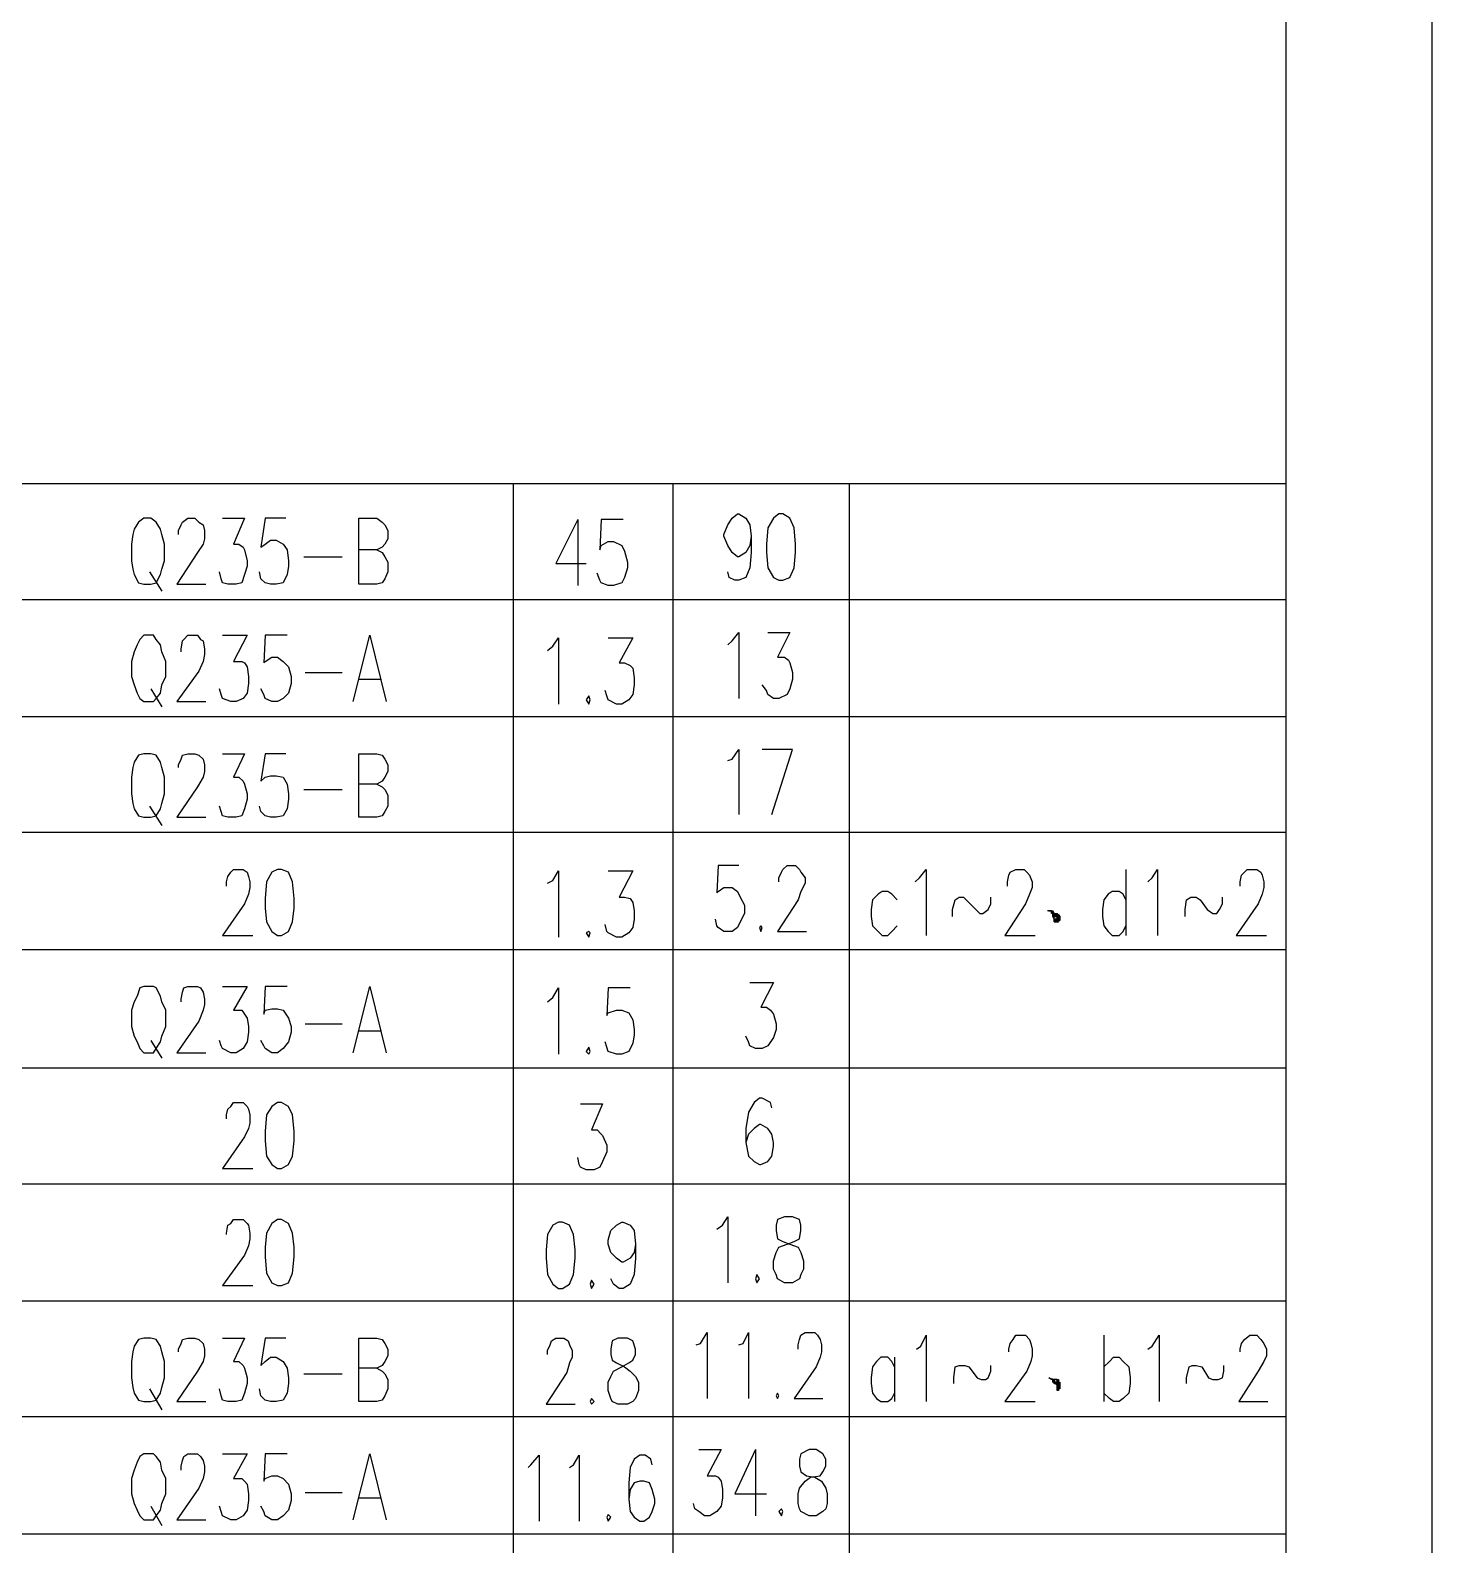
# Model space of a CAD drawing. Extents: x 0 to 400, y 0 to 283.
# Drawn here: x 335.2 to 399.8, y 71.5 to 141.3 of the extents above; entities that cross this region are included whole.
import ezdxf

# ---------------------------------------------------------------- set-up
doc = ezdxf.new("R2010")
doc.units = 0
doc.layers.get('0').update_dxf_attribs({"linetype": 'CONTINUOUS'})

msp = doc.modelspace()

# ---------------------------------------------------------------- linework, layer by layer
at = {"color": 0}
for points in [[(0.09525, 0.09525), (0.09525, 282.54325), (399.76425, 282.54325), (399.76425, 0.09525), (0.09525, 0.09525)], [(16.85925, 6.76275), (16.85925, 275.87575), (393.03325, 275.87575), (393.03325, 6.76275), (16.85925, 6.76275)], [(271.87525, 120.42775), (393.03325, 120.42775)], [(357.40975, 120.42775), (357.40975, 115.09375)], [(364.77575, 120.42775), (364.77575, 115.09375)], [(372.90375, 120.42775), (372.90375, 115.09375)], [(393.03325, 120.42775), (393.03325, 115.09375)], [(340.39175, 118.84025), (340.13775, 118.64975), (339.94725, 118.33225), (339.88375, 118.07825), (339.82025, 117.63375), (339.82025, 116.87175), (339.88375, 116.49075), (339.94725, 116.23675), (340.13775, 115.85575), (340.39175, 115.79225), (340.70925, 115.79225), (340.96325, 115.85575), (341.15375, 116.23675), (341.21725, 116.49075), (341.34425, 116.87175), (341.34425, 117.63375), (341.21725, 118.07825), (341.15375, 118.33225), (340.96325, 118.64975), (340.70925, 118.84025), (340.39175, 118.84025)], [(341.97925, 118.07825), (341.97925, 118.26875), (342.10625, 118.52275), (342.16975, 118.64975), (342.42375, 118.84025), (342.74125, 118.84025), (342.93175, 118.64975), (343.12225, 118.52275), (343.18575, 118.26875), (343.18575, 117.88775), (343.12225, 117.63375), (342.86825, 117.25275), (341.91575, 115.79225), (343.24925, 115.79225)], [(344.01125, 118.84025), (345.02725, 118.84025), (344.51925, 117.63375), (344.77325, 117.63375), (344.96375, 117.50675), (345.02725, 117.37975), (345.15425, 116.87175), (345.15425, 116.61775), (345.02725, 116.23675), (344.90025, 115.85575), (344.64625, 115.79225), (344.26525, 115.79225), (344.01125, 115.85575), (343.94775, 116.04625), (343.88425, 116.36375)], [(346.93225, 118.84025), (345.97975, 118.84025), (345.78925, 117.50675), (345.97975, 117.63375), (346.23375, 117.82425), (346.48775, 117.82425), (346.80525, 117.63375), (346.99575, 117.37975), (347.05925, 116.87175), (347.05925, 116.61775), (346.99575, 116.23675), (346.80525, 115.85575), (346.48775, 115.79225), (346.23375, 115.79225), (345.97975, 115.85575), (345.78925, 116.04625), (345.72575, 116.36375)], [(350.29775, 115.79225), (350.29775, 118.84025), (351.12325, 118.84025), (351.37725, 118.64975), (351.50425, 118.52275), (351.63125, 118.26875), (351.63125, 117.88775), (351.50425, 117.63375), (351.37725, 117.50675), (351.12325, 117.37975), (350.29775, 117.37975)], [(360.39425, 118.77675), (359.37825, 116.74475), (360.77525, 116.74475)], [(360.39425, 118.77675), (360.39425, 115.72875)], [(362.48975, 118.77675), (361.47375, 118.77675), (361.41025, 117.37975), (361.47375, 117.57025), (361.79125, 117.76075), (362.04525, 117.76075), (362.42625, 117.57025), (362.55325, 117.31625), (362.68025, 116.80825), (362.68025, 116.55425), (362.55325, 116.10975), (362.42625, 115.85575), (362.04525, 115.72875), (361.79125, 115.72875), (361.47375, 115.85575), (361.41025, 115.98275), (361.28325, 116.30025)], [(368.39525, 118.01475), (368.33175, 117.57025), (368.14125, 117.25275), (367.82375, 117.06225), (367.76025, 117.06225), (367.50625, 117.25275), (367.31575, 117.57025), (367.12525, 118.01475), (367.12525, 118.07825), (367.31575, 118.52275), (367.50625, 118.84025), (367.76025, 119.03075), (367.82375, 119.03075), (368.14125, 118.84025), (368.33175, 118.52275), (368.39525, 118.01475), (368.39525, 117.25275), (368.33175, 116.55425), (368.14125, 116.10975), (367.82375, 115.98275), (367.63325, 115.98275), (367.37925, 116.10975), (367.31575, 116.36375)], [(369.66525, 119.03075), (369.41125, 118.84025), (369.15725, 118.39575), (369.09375, 117.63375), (369.09375, 117.25275), (369.15725, 116.55425), (369.41125, 116.10975), (369.66525, 115.98275), (369.85575, 115.98275), (370.17325, 116.10975), (370.36375, 116.55425), (370.42725, 117.25275), (370.42725, 117.63375), (370.36375, 118.39575), (370.17325, 118.84025), (369.85575, 119.03075), (369.66525, 119.03075)], [(351.12325, 117.37975), (351.37725, 117.25275), (351.50425, 117.06225), (351.63125, 116.80825), (351.63125, 116.36375), (351.50425, 116.04625), (351.37725, 115.85575), (351.12325, 115.79225), (350.29775, 115.79225)], [(347.75775, 117.06225), (349.53575, 117.06225)], [(340.64575, 116.36375), (341.21725, 115.47475)], [(271.87525, 115.09375), (393.03325, 115.09375)], [(271.87525, 115.09375), (393.03325, 115.09375)], [(357.40975, 115.09375), (357.40975, 109.69625)], [(364.77575, 115.09375), (364.77575, 109.69625)], [(372.90375, 115.09375), (372.90375, 109.69625)], [(393.03325, 115.09375), (393.03325, 109.69625)], [(340.39175, 113.44275), (340.20125, 113.25225), (340.07425, 112.99825), (339.94725, 112.68075), (339.82025, 112.23625), (339.82025, 111.53775), (339.94725, 111.15675), (340.07425, 110.77575), (340.20125, 110.52175), (340.39175, 110.39475), (340.83625, 110.39475), (340.96325, 110.52175), (341.15375, 110.77575), (341.21725, 111.15675), (341.40775, 111.53775), (341.40775, 112.23625), (341.21725, 112.68075), (341.15375, 112.99825), (340.96325, 113.25225), (340.83625, 113.44275), (340.39175, 113.44275)], [(342.10625, 112.68075), (342.10625, 112.80775), (342.16975, 113.18875), (342.23325, 113.25225), (342.42375, 113.44275), (342.86825, 113.44275), (342.99525, 113.25225), (343.12225, 113.18875), (343.18575, 112.80775), (343.18575, 112.55375), (343.12225, 112.23625), (342.93175, 111.79175), (341.91575, 110.39475), (343.24925, 110.39475)], [(344.01125, 113.44275), (345.15425, 113.44275), (344.51925, 112.23625), (344.90025, 112.23625), (345.02725, 112.17275), (345.15425, 111.98225), (345.21775, 111.53775), (345.21775, 111.22025), (345.15425, 110.77575), (344.96375, 110.52175), (344.64625, 110.39475), (344.39225, 110.39475), (344.01125, 110.52175), (343.94775, 110.71225), (343.88425, 110.96625)], [(346.99575, 113.44275), (345.97975, 113.44275), (345.91625, 112.17275), (345.97975, 112.23625), (346.29725, 112.42675), (346.55125, 112.42675), (346.80525, 112.23625), (347.05925, 111.98225), (347.18625, 111.53775), (347.18625, 111.22025), (347.05925, 110.77575), (346.80525, 110.52175), (346.55125, 110.39475), (346.29725, 110.39475), (345.97975, 110.52175), (345.91625, 110.71225), (345.78925, 110.96625)], [(350.04375, 110.39475), (350.80575, 113.44275), (351.56775, 110.39475)], [(358.99725, 112.74425), (359.25125, 112.93475), (359.50525, 113.31575), (359.50525, 110.26775)], [(361.79125, 113.31575), (362.93425, 113.31575), (362.29925, 112.17275), (362.55325, 112.17275), (362.80725, 112.04575), (362.93425, 111.91875), (362.99775, 111.47425), (362.99775, 111.15675), (362.93425, 110.71225), (362.74375, 110.45825), (362.42625, 110.26775), (362.17225, 110.26775), (361.79125, 110.45825), (361.72775, 110.64875), (361.66425, 110.90275)], [(367.31575, 112.99825), (367.50625, 113.18875), (367.82375, 113.56975), (367.82375, 110.52175)], [(369.15725, 113.56975), (370.17325, 113.56975), (369.60175, 112.42675), (369.91925, 112.42675), (370.10975, 112.29975), (370.17325, 112.17275), (370.30025, 111.72825), (370.30025, 111.41075), (370.17325, 110.96625), (370.04625, 110.71225), (369.66525, 110.52175), (369.41125, 110.52175), (369.15725, 110.71225), (369.09375, 110.90275), (368.90325, 111.15675)], [(347.82125, 111.72825), (349.53575, 111.72825)], [(340.70925, 110.96625), (341.21725, 110.14075)], [(350.29775, 111.41075), (351.31375, 111.41075)], [(360.90225, 110.64875), (360.77525, 110.45825), (360.90225, 110.26775), (360.96575, 110.45825), (360.90225, 110.64875)], [(271.87525, 109.69625), (393.03325, 109.69625)], [(271.87525, 109.69625), (393.03325, 109.69625)], [(357.40975, 109.69625), (357.40975, 104.36225)], [(364.77575, 109.69625), (364.77575, 104.36225)], [(372.90375, 109.69625), (372.90375, 104.36225)], [(393.03325, 109.69625), (393.03325, 104.36225)], [(367.31575, 107.66425), (367.50625, 107.72775), (367.82375, 108.17225), (367.82375, 105.18775)], [(369.34775, 105.18775), (370.30025, 108.17225), (368.90325, 108.17225)], [(340.39175, 107.98175), (340.13775, 107.91825), (339.94725, 107.60075), (339.88375, 107.34675), (339.82025, 106.90225), (339.82025, 106.14025), (339.88375, 105.69575), (339.94725, 105.44175), (340.13775, 105.12425), (340.39175, 105.06075), (340.70925, 105.06075), (340.96325, 105.12425), (341.15375, 105.44175), (341.21725, 105.69575), (341.34425, 106.14025), (341.34425, 106.90225), (341.21725, 107.34675), (341.15375, 107.60075), (340.96325, 107.91825), (340.70925, 107.98175), (340.39175, 107.98175)], [(341.97925, 107.34675), (341.97925, 107.47375), (342.10625, 107.72775), (342.16975, 107.91825), (342.42375, 107.98175), (342.74125, 107.98175), (342.93175, 107.91825), (343.12225, 107.72775), (343.18575, 107.47375), (343.18575, 107.15625), (343.12225, 106.90225), (342.86825, 106.45775), (341.91575, 105.06075), (343.24925, 105.06075)], [(344.01125, 107.98175), (345.02725, 107.98175), (344.51925, 106.90225), (344.77325, 106.90225), (344.96375, 106.71175), (345.02725, 106.58475), (345.15425, 106.14025), (345.15425, 105.88625), (345.02725, 105.44175), (344.90025, 105.12425), (344.64625, 105.06075), (344.26525, 105.06075), (344.01125, 105.12425), (343.94775, 105.31475), (343.88425, 105.56875)], [(346.93225, 107.98175), (345.97975, 107.98175), (345.78925, 106.71175), (345.97975, 106.90225), (346.23375, 106.96575), (346.48775, 106.96575), (346.80525, 106.90225), (346.99575, 106.58475), (347.05925, 106.14025), (347.05925, 105.88625), (346.99575, 105.44175), (346.80525, 105.12425), (346.48775, 105.06075), (346.23375, 105.06075), (345.97975, 105.12425), (345.78925, 105.31475), (345.72575, 105.56875)], [(350.29775, 105.06075), (350.29775, 107.98175), (351.12325, 107.98175), (351.37725, 107.91825), (351.50425, 107.72775), (351.63125, 107.47375), (351.63125, 107.15625), (351.50425, 106.90225), (351.37725, 106.71175), (351.12325, 106.58475), (350.29775, 106.58475)], [(347.75775, 106.33075), (349.53575, 106.33075)], [(351.12325, 106.58475), (351.37725, 106.45775), (351.50425, 106.33075), (351.63125, 106.07675), (351.63125, 105.56875), (351.50425, 105.31475), (351.37725, 105.12425), (351.12325, 105.06075), (350.29775, 105.06075)], [(340.64575, 105.56875), (341.21725, 104.67975)], [(271.87525, 104.36225), (393.03325, 104.36225)], [(271.87525, 104.36225), (393.03325, 104.36225)], [(357.40975, 104.36225), (357.40975, 98.96475)], [(364.77575, 104.36225), (364.77575, 98.96475)], [(372.90375, 104.36225), (372.90375, 98.96475)], [(393.03325, 104.36225), (393.03325, 98.96475)], [(344.20175, 101.88575), (344.20175, 102.07625), (344.26525, 102.33025), (344.39225, 102.52075), (344.51925, 102.64775), (344.96375, 102.64775), (345.15425, 102.52075), (345.21775, 102.33025), (345.28125, 102.07625), (345.28125, 101.82225), (345.21775, 101.50475), (345.02725, 101.06025), (344.01125, 99.59975), (345.40825, 99.59975)], [(346.55125, 102.64775), (346.29725, 102.52075), (346.04325, 102.07625), (345.97975, 101.31425), (345.97975, 100.86975), (346.04325, 100.23475), (346.29725, 99.79025), (346.55125, 99.59975), (346.74175, 99.59975), (347.05925, 99.79025), (347.24975, 100.23475), (347.31325, 100.86975), (347.31325, 101.31425), (347.24975, 102.07625), (347.05925, 102.52075), (346.74175, 102.64775), (346.55125, 102.64775)], [(367.82375, 102.83825), (366.87125, 102.83825), (366.80775, 101.56825), (366.87125, 101.63175), (367.12525, 101.82225), (367.50625, 101.82225), (367.76025, 101.63175), (367.88725, 101.37775), (368.07775, 100.99675), (368.07775, 100.61575), (367.88725, 100.23475), (367.76025, 99.98075), (367.50625, 99.79025), (367.12525, 99.79025), (366.87125, 99.98075), (366.80775, 100.04425), (366.74425, 100.36175)], [(369.66525, 102.07625), (369.66525, 102.26675), (369.79225, 102.52075), (369.85575, 102.64775), (370.04625, 102.83825), (370.42725, 102.83825), (370.61775, 102.64775), (370.68125, 102.52075), (370.87175, 102.26675), (370.87175, 102.01275), (370.68125, 101.63175), (370.55425, 101.25075), (369.60175, 99.79025), (370.93525, 99.79025)], [(375.95175, 102.07625), (376.14225, 102.26675), (376.45975, 102.64775), (376.45975, 99.59975)], [(380.20625, 101.88575), (380.20625, 102.07625), (380.26975, 102.39375), (380.33325, 102.52075), (380.58725, 102.64775), (380.96825, 102.64775), (381.09525, 102.52075), (381.22225, 102.39375), (381.34925, 102.07625), (381.34925, 101.82225), (381.22225, 101.50475), (381.03175, 101.06025), (380.07925, 99.59975), (381.47625, 99.59975)], [(385.66725, 102.64775), (385.66725, 99.59975)], [(386.68325, 102.07625), (386.87375, 102.26675), (387.12775, 102.64775), (387.12775, 99.59975)], [(390.93775, 101.88575), (390.93775, 102.07625), (391.00125, 102.39375), (391.12825, 102.52075), (391.25525, 102.64775), (391.69975, 102.64775), (391.89025, 102.52075), (391.95375, 102.39375), (392.01725, 102.07625), (392.01725, 101.82225), (391.95375, 101.50475), (391.76325, 101.06025), (390.74725, 99.59975), (392.14425, 99.59975)], [(358.99725, 102.01275), (359.25125, 102.13975), (359.50525, 102.58425), (359.50525, 99.53625)], [(361.79125, 102.58425), (362.93425, 102.58425), (362.29925, 101.37775), (362.55325, 101.37775), (362.80725, 101.31425), (362.93425, 101.12375), (362.99775, 100.74275), (362.99775, 100.36175), (362.93425, 99.98075), (362.74375, 99.72675), (362.42625, 99.53625), (362.17225, 99.53625), (361.79125, 99.72675), (361.72775, 99.79025), (361.66425, 100.10775)], [(375.12625, 101.25075), (374.87225, 101.50475), (374.68175, 101.63175), (374.42775, 101.63175), (374.23725, 101.50475), (373.98325, 101.25075), (373.91975, 100.80625), (373.91975, 100.48875), (373.98325, 100.04425), (374.23725, 99.79025), (374.42775, 99.59975), (374.68175, 99.59975), (374.87225, 99.79025), (375.12625, 100.04425)], [(377.66625, 100.48875), (377.66625, 100.80625), (377.79325, 101.25075), (377.98375, 101.37775), (378.17425, 101.37775), (378.30125, 101.25075), (378.74575, 100.80625), (378.93625, 100.61575), (379.06325, 100.61575), (379.31725, 100.80625), (379.44425, 101.06025), (379.44425, 101.37775)], [(385.66725, 101.25075), (385.54025, 101.50475), (385.34975, 101.63175), (385.03225, 101.63175), (384.84175, 101.50475), (384.65125, 101.25075), (384.58775, 100.80625), (384.58775, 100.48875), (384.65125, 100.04425), (384.84175, 99.79025), (385.03225, 99.59975), (385.34975, 99.59975), (385.54025, 99.79025), (385.66725, 100.04425)], [(388.39775, 100.48875), (388.39775, 100.80625), (388.46125, 101.25075), (388.65175, 101.37775), (388.90575, 101.37775), (389.09625, 101.25075), (389.41375, 100.80625), (389.66775, 100.61575), (389.85825, 100.61575), (389.98525, 100.80625), (390.11225, 101.06025), (390.11225, 101.37775)], [(382.11125, 100.74275), (382.30175, 100.74275), (382.36525, 100.61575), (382.49225, 100.61575), (382.55575, 100.55225), (382.61925, 100.48875), (382.61925, 100.36175), (382.55575, 100.29825), (382.55575, 100.23475), (382.49225, 100.23475), (382.36525, 100.23475), (382.36525, 100.29825), (382.36525, 100.36175), (382.30175, 100.48875), (382.30175, 100.61575), (382.23825, 100.74275), (382.04775, 100.74275)], [(382.23825, 100.61575), (382.23825, 100.74275), (382.30175, 100.74275)], [(382.36525, 100.61575), (382.23825, 100.61575)], [(382.30175, 100.61575), (382.30175, 100.55225), (382.30175, 100.74275)], [(382.30175, 100.61575), (382.49225, 100.61575)], [(382.55575, 100.55225), (382.30175, 100.55225), (382.55575, 100.55225)], [(382.36525, 100.29825), (382.36525, 100.61575), (382.36525, 100.48875)], [(382.49225, 100.23475), (382.49225, 100.61575), (382.49225, 100.23475)], [(382.55575, 100.23475), (382.55575, 100.55225), (382.55575, 100.23475)], [(368.83975, 100.04425), (368.77625, 99.98075), (368.83975, 99.79025), (368.90325, 99.98075), (368.83975, 100.04425)], [(382.30175, 100.48875), (382.61925, 100.48875), (382.36525, 100.48875)], [(382.61925, 100.36175), (382.36525, 100.36175)], [(382.61925, 100.29825), (382.36525, 100.29825), (382.55575, 100.29825)], [(382.36525, 100.23475), (382.55575, 100.23475)], [(382.61925, 100.48875), (382.61925, 100.29825)], [(360.90225, 99.79025), (360.77525, 99.72675), (360.90225, 99.53625), (360.96575, 99.72675), (360.90225, 99.79025)], [(271.87525, 98.96475), (393.03325, 98.96475)], [(271.87525, 98.96475), (393.03325, 98.96475)], [(357.40975, 98.96475), (357.40975, 93.50375)], [(364.77575, 98.96475), (364.77575, 93.50375)], [(372.90375, 98.96475), (372.90375, 93.50375)], [(393.03325, 98.96475), (393.03325, 93.50375)], [(340.39175, 97.25025), (340.20125, 97.18675), (340.07425, 96.80575), (339.94725, 96.55175), (339.82025, 96.17075), (339.82025, 95.40875), (339.94725, 94.96425), (340.07425, 94.71025), (340.20125, 94.39275), (340.39175, 94.20225), (340.83625, 94.20225), (340.96325, 94.39275), (341.15375, 94.71025), (341.21725, 94.96425), (341.40775, 95.40875), (341.40775, 96.17075), (341.21725, 96.55175), (341.15375, 96.80575), (340.96325, 97.18675), (340.83625, 97.25025), (340.39175, 97.25025)], [(342.10625, 96.55175), (342.10625, 96.67875), (342.16975, 96.99625), (342.23325, 97.18675), (342.42375, 97.25025), (342.86825, 97.25025), (342.99525, 97.18675), (343.12225, 96.99625), (343.18575, 96.67875), (343.18575, 96.42475), (343.12225, 96.17075), (342.93175, 95.66275), (341.91575, 94.20225), (343.24925, 94.20225)], [(344.01125, 97.25025), (345.15425, 97.25025), (344.51925, 96.17075), (344.90025, 96.17075), (345.02725, 95.98025), (345.15425, 95.78975), (345.21775, 95.40875), (345.21775, 95.15475), (345.15425, 94.71025), (344.96375, 94.39275), (344.64625, 94.20225), (344.39225, 94.20225), (344.01125, 94.39275), (343.94775, 94.51975), (343.88425, 94.77375)], [(346.99575, 97.25025), (345.97975, 97.25025), (345.91625, 95.98025), (345.97975, 96.17075), (346.29725, 96.23425), (346.55125, 96.23425), (346.80525, 96.17075), (347.05925, 95.78975), (347.18625, 95.40875), (347.18625, 95.15475), (347.05925, 94.71025), (346.80525, 94.39275), (346.55125, 94.20225), (346.29725, 94.20225), (345.97975, 94.39275), (345.91625, 94.51975), (345.78925, 94.77375)], [(350.04375, 94.20225), (350.80575, 97.25025), (351.56775, 94.20225)], [(358.99725, 96.55175), (359.25125, 96.74225), (359.50525, 97.18675), (359.50525, 94.13875)], [(362.80725, 97.18675), (361.79125, 97.18675), (361.72775, 95.91675), (361.79125, 96.04375), (362.17225, 96.17075), (362.42625, 96.17075), (362.74375, 96.04375), (362.93425, 95.72625), (362.99775, 95.28175), (362.99775, 95.02775), (362.93425, 94.64675), (362.74375, 94.26575), (362.42625, 94.13875), (362.17225, 94.13875), (361.79125, 94.26575), (361.72775, 94.45625), (361.66425, 94.71025)], [(368.33175, 97.44075), (369.41125, 97.44075), (368.83975, 96.29775), (369.09375, 96.29775), (369.28425, 96.17075), (369.41125, 95.98025), (369.53825, 95.53575), (369.53825, 95.28175), (369.41125, 94.90075), (369.15725, 94.51975), (368.90325, 94.39275), (368.58575, 94.39275), (368.33175, 94.51975), (368.26825, 94.71025), (368.14125, 94.96425)], [(347.82125, 95.53575), (349.53575, 95.53575)], [(350.29775, 95.21825), (351.31375, 95.21825)], [(340.70925, 94.77375), (341.21725, 93.94825)], [(360.90225, 94.45625), (360.77525, 94.26575), (360.90225, 94.13875), (360.96575, 94.26575), (360.90225, 94.45625)], [(271.87525, 93.50375), (393.03325, 93.50375)], [(271.87525, 93.50375), (393.03325, 93.50375)], [(357.40975, 93.50375), (357.40975, 88.16975)], [(364.77575, 93.50375), (364.77575, 88.16975)], [(372.90375, 93.50375), (372.90375, 88.16975)], [(393.03325, 93.50375), (393.03325, 88.16975)], [(344.20175, 91.15425), (344.20175, 91.34475), (344.26525, 91.59875), (344.39225, 91.72575), (344.51925, 91.91625), (344.96375, 91.91625), (345.15425, 91.72575), (345.21775, 91.59875), (345.28125, 91.34475), (345.28125, 90.96375), (345.21775, 90.70975), (345.02725, 90.32875), (344.01125, 88.86825), (345.40825, 88.86825)], [(346.55125, 91.91625), (346.29725, 91.72575), (346.04325, 91.34475), (345.97975, 90.58275), (345.97975, 90.13825), (346.04325, 89.43975), (346.29725, 89.05875), (346.55125, 88.86825), (346.74175, 88.86825), (347.05925, 89.05875), (347.24975, 89.43975), (347.31325, 90.13825), (347.31325, 90.58275), (347.24975, 91.34475), (347.05925, 91.72575), (346.74175, 91.91625), (346.55125, 91.91625)], [(360.52125, 91.85275), (361.53725, 91.85275), (361.02925, 90.64625), (361.28325, 90.64625), (361.47375, 90.45575), (361.53725, 90.39225), (361.72775, 89.94775), (361.72775, 89.63025), (361.53725, 89.18575), (361.41025, 88.93175), (361.15625, 88.80475), (360.77525, 88.80475), (360.52125, 88.93175), (360.45775, 89.05875), (360.39425, 89.37625)], [(369.34775, 91.66225), (369.28425, 91.91625), (368.90325, 92.10675), (368.77625, 92.10675), (368.52225, 91.91625), (368.26825, 91.47175), (368.14125, 90.70975), (368.14125, 90.07475), (368.26825, 89.43975), (368.52225, 89.18575), (368.77625, 89.05875), (368.83975, 89.05875), (369.15725, 89.18575), (369.34775, 89.43975), (369.41125, 89.88425), (369.41125, 90.07475), (369.34775, 90.45575), (369.15725, 90.70975), (368.83975, 90.90025), (368.77625, 90.90025), (368.52225, 90.70975), (368.26825, 90.45575), (368.14125, 90.07475)], [(271.87525, 88.16975), (393.03325, 88.16975)], [(271.87525, 88.16975), (393.03325, 88.16975)], [(357.40975, 88.16975), (357.40975, 82.77225)], [(364.77575, 88.16975), (364.77575, 82.77225)], [(372.90375, 88.16975), (372.90375, 82.77225)], [(393.03325, 88.16975), (393.03325, 82.77225)], [(366.80775, 86.07425), (367.06175, 86.26475), (367.31575, 86.64575), (367.31575, 83.59775)], [(369.91925, 86.64575), (369.60175, 86.51875), (369.53825, 86.26475), (369.53825, 86.01075), (369.60175, 85.62975), (369.85575, 85.50275), (370.17325, 85.37575), (370.55425, 85.24875), (370.68125, 84.99475), (370.80825, 84.61375), (370.80825, 84.23275), (370.68125, 83.97875), (370.61775, 83.78825), (370.30025, 83.59775), (369.91925, 83.59775), (369.60175, 83.78825), (369.53825, 83.97875), (369.41125, 84.23275), (369.41125, 84.61375), (369.53825, 84.99475), (369.66525, 85.24875), (370.04625, 85.37575), (370.36375, 85.50275), (370.61775, 85.62975), (370.68125, 86.01075), (370.68125, 86.26475), (370.61775, 86.51875), (370.30025, 86.64575), (369.91925, 86.64575)], [(344.20175, 85.82025), (344.20175, 85.88375), (344.26525, 86.26475), (344.39225, 86.32825), (344.51925, 86.51875), (344.96375, 86.51875), (345.15425, 86.32825), (345.21775, 86.26475), (345.28125, 85.88375), (345.28125, 85.62975), (345.21775, 85.31225), (345.02725, 84.86775), (344.01125, 83.47075), (345.40825, 83.47075)], [(346.55125, 86.51875), (346.29725, 86.32825), (346.04325, 85.88375), (345.97975, 85.24875), (345.97975, 84.80425), (346.04325, 84.04225), (346.29725, 83.59775), (346.55125, 83.47075), (346.74175, 83.47075), (347.05925, 83.59775), (347.24975, 84.04225), (347.31325, 84.80425), (347.31325, 85.24875), (347.24975, 85.88375), (347.05925, 86.32825), (346.74175, 86.51875), (346.55125, 86.51875)], [(359.50525, 86.39175), (359.25125, 86.26475), (358.99725, 85.82025), (358.93375, 85.12175), (358.93375, 84.74075), (358.99725, 83.97875), (359.25125, 83.53425), (359.50525, 83.34375), (359.69575, 83.34375), (360.01325, 83.53425), (360.20375, 83.97875), (360.26725, 84.74075), (360.26725, 85.12175), (360.20375, 85.82025), (360.01325, 86.26475), (359.69575, 86.39175), (359.50525, 86.39175)], [(363.06125, 85.37575), (362.99775, 84.99475), (362.80725, 84.74075), (362.48975, 84.55025), (362.42625, 84.55025), (362.17225, 84.74075), (361.91825, 84.99475), (361.79125, 85.37575), (361.79125, 85.56625), (361.91825, 86.01075), (362.17225, 86.26475), (362.42625, 86.39175), (362.48975, 86.39175), (362.80725, 86.26475), (362.99775, 86.01075), (363.06125, 85.37575), (363.06125, 84.74075), (362.99775, 83.97875), (362.80725, 83.53425), (362.48975, 83.34375), (362.29925, 83.34375), (362.04525, 83.53425), (361.91825, 83.78825)], [(368.64925, 83.97875), (368.58575, 83.78825), (368.64925, 83.59775), (368.77625, 83.78825), (368.64925, 83.97875)], [(361.02925, 83.72475), (360.96575, 83.53425), (361.02925, 83.34375), (361.15625, 83.53425), (361.02925, 83.72475)], [(271.87525, 82.77225), (393.03325, 82.77225)], [(271.87525, 82.77225), (393.03325, 82.77225)], [(357.40975, 82.77225), (357.40975, 77.43825)], [(364.77575, 82.77225), (364.77575, 77.43825)], [(372.90375, 82.77225), (372.90375, 77.43825)], [(393.03325, 82.77225), (393.03325, 77.43825)], [(340.39175, 81.05775), (340.13775, 80.99425), (339.94725, 80.67675), (339.88375, 80.42275), (339.82025, 79.97825), (339.82025, 79.21625), (339.88375, 78.77175), (339.94725, 78.51775), (340.13775, 78.20025), (340.39175, 78.13675), (340.70925, 78.13675), (340.96325, 78.20025), (341.15375, 78.51775), (341.21725, 78.77175), (341.34425, 79.21625), (341.34425, 79.97825), (341.21725, 80.42275), (341.15375, 80.67675), (340.96325, 80.99425), (340.70925, 81.05775), (340.39175, 81.05775)], [(341.97925, 80.42275), (341.97925, 80.54975), (342.10625, 80.80375), (342.16975, 80.99425), (342.42375, 81.05775), (342.74125, 81.05775), (342.93175, 80.99425), (343.12225, 80.80375), (343.18575, 80.54975), (343.18575, 80.23225), (343.12225, 79.97825), (342.86825, 79.53375), (341.91575, 78.13675), (343.24925, 78.13675)], [(344.01125, 81.05775), (345.02725, 81.05775), (344.51925, 79.97825), (344.77325, 79.97825), (344.96375, 79.78775), (345.02725, 79.66075), (345.15425, 79.21625), (345.15425, 78.96225), (345.02725, 78.51775), (344.90025, 78.20025), (344.64625, 78.13675), (344.26525, 78.13675), (344.01125, 78.20025), (343.94775, 78.39075), (343.88425, 78.70825)], [(346.93225, 81.05775), (345.97975, 81.05775), (345.78925, 79.78775), (345.97975, 79.97825), (346.23375, 80.16875), (346.48775, 80.16875), (346.80525, 79.97825), (346.99575, 79.66075), (347.05925, 79.21625), (347.05925, 78.96225), (346.99575, 78.51775), (346.80525, 78.20025), (346.48775, 78.13675), (346.23375, 78.13675), (345.97975, 78.20025), (345.78925, 78.39075), (345.72575, 78.70825)], [(350.29775, 78.13675), (350.29775, 81.05775), (351.12325, 81.05775), (351.37725, 80.99425), (351.50425, 80.80375), (351.63125, 80.54975), (351.63125, 80.23225), (351.50425, 79.97825), (351.37725, 79.78775), (351.12325, 79.66075), (350.29775, 79.66075)], [(358.99725, 80.29575), (358.99725, 80.48625), (359.12425, 80.74025), (359.18775, 80.93075), (359.37825, 81.05775), (359.75925, 81.05775), (359.94975, 80.93075), (360.01325, 80.74025), (360.14025, 80.48625), (360.14025, 80.16875), (360.01325, 79.91475), (359.88625, 79.47025), (358.93375, 78.00975), (360.26725, 78.00975)], [(362.23575, 81.05775), (361.98175, 80.93075), (361.91825, 80.54975), (361.91825, 80.29575), (361.98175, 80.04175), (362.17225, 79.91475), (362.55325, 79.72425), (362.80725, 79.53375), (363.06125, 79.27975), (363.18825, 79.02575), (363.18825, 78.64475), (363.06125, 78.26375), (362.93425, 78.13675), (362.68025, 78.00975), (362.23575, 78.00975), (361.98175, 78.13675), (361.91825, 78.26375), (361.79125, 78.64475), (361.79125, 79.02575), (361.91825, 79.27975), (362.04525, 79.53375), (362.42625, 79.72425), (362.74375, 79.91475), (362.93425, 80.04175), (363.06125, 80.29575), (363.06125, 80.54975), (362.93425, 80.93075), (362.68025, 81.05775), (362.23575, 81.05775)], [(365.85525, 80.74025), (366.04575, 80.80375), (366.36325, 81.31175), (366.36325, 78.26375)], [(367.82375, 80.74025), (368.01425, 80.80375), (368.26825, 81.31175), (368.26825, 78.26375)], [(370.55425, 80.54975), (370.55425, 80.74025), (370.61775, 80.99425), (370.68125, 81.18475), (370.87175, 81.31175), (371.31625, 81.31175), (371.44325, 81.18475), (371.57025, 80.99425), (371.63375, 80.74025), (371.63375, 80.42275), (371.57025, 80.16875), (371.37975, 79.72425), (370.36375, 78.26375), (371.69725, 78.26375)], [(376.01525, 80.54975), (376.20575, 80.67675), (376.45975, 81.18475), (376.45975, 78.13675)], [(380.26975, 80.42275), (380.26975, 80.54975), (380.33325, 80.80375), (380.46025, 80.99425), (380.58725, 81.18475), (381.03175, 81.18475), (381.22225, 80.99425), (381.28575, 80.80375), (381.34925, 80.54975), (381.34925, 80.23225), (381.28575, 79.97825), (381.09525, 79.53375), (380.07925, 78.13675), (381.47625, 78.13675)], [(384.65125, 81.18475), (384.65125, 78.13675)], [(386.68325, 80.54975), (386.87375, 80.67675), (387.19125, 81.18475), (387.19125, 78.13675)], [(390.93775, 80.42275), (390.93775, 80.54975), (391.00125, 80.80375), (391.12825, 80.99425), (391.38225, 81.18475), (391.69975, 81.18475), (391.89025, 80.99425), (392.01725, 80.80375), (392.14425, 80.54975), (392.14425, 80.23225), (392.01725, 79.97825), (391.76325, 79.53375), (390.87425, 78.13675), (392.20775, 78.13675)], [(351.12325, 79.66075), (351.37725, 79.53375), (351.50425, 79.40675), (351.63125, 79.15275), (351.63125, 78.70825), (351.50425, 78.39075), (351.37725, 78.20025), (351.12325, 78.13675), (350.29775, 78.13675)], [(374.99925, 79.72425), (374.87225, 79.97825), (374.68175, 80.16875), (374.36425, 80.16875), (374.17375, 79.97825), (373.98325, 79.72425), (373.91975, 79.21625), (373.91975, 78.96225), (373.98325, 78.51775), (374.17375, 78.26375), (374.36425, 78.13675), (374.68175, 78.13675), (374.87225, 78.26375), (374.99925, 78.51775)], [(374.99925, 80.16875), (374.99925, 78.13675)], [(377.72975, 78.96225), (377.72975, 79.21625), (377.79325, 79.72425), (377.98375, 79.78775), (378.23775, 79.78775), (378.42825, 79.72425), (378.80925, 79.21625), (378.99975, 79.15275), (379.19025, 79.15275), (379.31725, 79.21625), (379.44425, 79.53375), (379.44425, 79.78775)], [(384.65125, 79.72425), (384.90525, 79.97825), (385.09575, 80.16875), (385.34975, 80.16875), (385.54025, 79.97825), (385.79425, 79.72425), (385.85775, 79.21625), (385.85775, 78.96225), (385.79425, 78.51775), (385.54025, 78.26375), (385.34975, 78.13675), (385.09575, 78.13675), (384.90525, 78.26375), (384.65125, 78.51775)], [(388.46125, 78.96225), (388.46125, 79.21625), (388.58825, 79.72425), (388.71525, 79.78775), (388.90575, 79.78775), (389.15975, 79.72425), (389.47725, 79.21625), (389.66775, 79.15275), (389.92175, 79.15275), (390.11225, 79.21625), (390.17575, 79.53375), (390.17575, 79.78775)], [(347.75775, 79.40675), (349.53575, 79.40675)], [(382.11125, 79.21625), (382.36525, 79.15275), (382.55575, 79.15275), (382.55575, 79.02575), (382.61925, 79.02575), (382.61925, 78.96225), (382.61925, 78.70825), (382.55575, 78.70825), (382.55575, 78.64475), (382.49225, 78.64475), (382.49225, 78.89875), (382.36525, 78.96225), (382.30175, 79.15275), (382.23825, 79.15275), (382.11125, 79.21625)], [(382.30175, 79.02575), (382.30175, 79.15275), (382.23825, 79.15275)], [(382.49225, 79.15275), (382.30175, 79.15275), (382.55575, 79.15275)], [(382.30175, 79.02575), (382.55575, 79.02575), (382.36525, 79.02575)], [(382.36525, 79.15275), (382.36525, 78.96225), (382.36525, 79.15275)], [(382.61925, 78.96225), (382.36525, 78.96225)], [(382.49225, 79.15275), (382.49225, 78.70825), (382.49225, 79.15275)], [(382.49225, 78.89875), (382.61925, 78.89875), (382.49225, 78.89875)], [(382.55575, 78.64475), (382.55575, 79.15275)], [(382.55575, 79.02575), (382.55575, 78.70825)], [(382.61925, 78.70825), (382.61925, 79.02575)], [(382.61925, 78.96225), (382.61925, 78.77175)], [(340.64575, 78.70825), (341.21725, 77.75575)], [(361.02925, 78.26375), (360.96575, 78.13675), (361.02925, 78.00975), (361.15625, 78.13675), (361.02925, 78.26375)], [(369.60175, 78.51775), (369.53825, 78.39075), (369.60175, 78.26375), (369.66525, 78.39075), (369.60175, 78.51775)], [(382.49225, 78.77175), (382.61925, 78.77175)], [(382.61925, 78.70825), (382.49225, 78.70825), (382.55575, 78.70825)], [(271.87525, 77.43825), (393.03325, 77.43825)], [(271.87525, 77.43825), (393.03325, 77.43825)], [(357.40975, 77.43825), (357.40975, 72.04075)], [(364.77575, 77.43825), (364.77575, 72.04075)], [(372.90375, 77.43825), (372.90375, 72.04075)], [(393.03325, 77.43825), (393.03325, 72.04075)], [(340.39175, 75.72375), (340.20125, 75.59675), (340.07425, 75.34275), (339.94725, 74.96175), (339.82025, 74.58075), (339.82025, 73.88225), (339.94725, 73.43775), (340.07425, 73.12025), (340.20125, 72.86625), (340.39175, 72.67575), (340.83625, 72.67575), (340.96325, 72.86625), (341.15375, 73.12025), (341.21725, 73.43775), (341.40775, 73.88225), (341.40775, 74.58075), (341.21725, 74.96175), (341.15375, 75.34275), (340.96325, 75.59675), (340.83625, 75.72375), (340.39175, 75.72375)], [(342.10625, 74.96175), (342.10625, 75.15225), (342.16975, 75.40625), (342.23325, 75.59675), (342.42375, 75.72375), (342.86825, 75.72375), (342.99525, 75.59675), (343.12225, 75.40625), (343.18575, 75.15225), (343.18575, 74.89825), (343.12225, 74.58075), (342.93175, 74.13625), (341.91575, 72.67575), (343.24925, 72.67575)], [(344.01125, 75.72375), (345.15425, 75.72375), (344.51925, 74.58075), (344.90025, 74.58075), (345.02725, 74.45375), (345.15425, 74.32675), (345.21775, 73.88225), (345.21775, 73.56475), (345.15425, 73.12025), (344.96375, 72.86625), (344.64625, 72.67575), (344.39225, 72.67575), (344.01125, 72.86625), (343.94775, 73.05675), (343.88425, 73.31075)], [(346.99575, 75.72375), (345.97975, 75.72375), (345.91625, 74.45375), (345.97975, 74.58075), (346.29725, 74.70775), (346.55125, 74.70775), (346.80525, 74.58075), (347.05925, 74.32675), (347.18625, 73.88225), (347.18625, 73.56475), (347.05925, 73.12025), (346.80525, 72.86625), (346.55125, 72.67575), (346.29725, 72.67575), (345.97975, 72.86625), (345.91625, 73.05675), (345.78925, 73.31075)], [(350.04375, 72.67575), (350.80575, 75.72375), (351.56775, 72.67575)], [(358.10825, 75.08875), (358.23525, 75.21575), (358.61625, 75.66025), (358.61625, 72.61225)], [(360.01325, 75.08875), (360.20375, 75.21575), (360.45775, 75.66025), (360.45775, 72.61225)], [(363.82325, 75.21575), (363.75975, 75.46975), (363.50575, 75.66025), (363.25175, 75.66025), (362.99775, 75.46975), (362.80725, 75.08875), (362.74375, 74.39025), (362.74375, 73.62825), (362.80725, 73.05675), (362.99775, 72.80275), (363.25175, 72.61225), (363.44225, 72.61225), (363.69625, 72.80275), (363.82325, 73.05675), (363.95025, 73.43775), (363.95025, 73.62825), (363.82325, 74.07275), (363.69625, 74.39025), (363.44225, 74.45375), (363.25175, 74.45375), (362.99775, 74.39025), (362.80725, 74.07275), (362.74375, 73.62825)], [(365.98225, 75.91425), (366.99825, 75.91425), (366.36325, 74.70775), (366.74425, 74.70775), (366.87125, 74.64425), (366.99825, 74.45375), (367.06175, 74.07275), (367.06175, 73.69175), (366.99825, 73.31075), (366.80775, 73.05675), (366.49025, 72.86625), (366.23625, 72.86625), (365.98225, 73.05675), (365.79175, 73.18375), (365.72825, 73.43775)], [(368.58575, 75.91425), (367.63325, 73.88225), (369.09375, 73.88225)], [(368.58575, 75.91425), (368.58575, 72.86625)], [(371.06225, 75.91425), (370.68125, 75.72375), (370.61775, 75.46975), (370.61775, 75.15225), (370.68125, 74.89825), (370.93525, 74.70775), (371.31625, 74.64425), (371.63375, 74.45375), (371.82425, 74.13625), (371.88775, 73.88225), (371.88775, 73.43775), (371.82425, 73.18375), (371.69725, 73.05675), (371.37975, 72.86625), (371.06225, 72.86625), (370.68125, 73.05675), (370.61775, 73.18375), (370.55425, 73.43775), (370.55425, 73.88225), (370.61775, 74.13625), (370.87175, 74.45375), (371.12575, 74.64425), (371.57025, 74.70775), (371.69725, 74.89825), (371.82425, 75.15225), (371.82425, 75.46975), (371.69725, 75.72375), (371.37975, 75.91425), (371.06225, 75.91425)], [(340.70925, 73.31075), (341.21725, 72.42175)], [(347.82125, 73.94575), (349.53575, 73.94575)], [(350.29775, 73.69175), (351.31375, 73.69175)], [(361.79125, 72.92975), (361.72775, 72.80275), (361.79125, 72.61225), (361.91825, 72.80275), (361.79125, 72.92975)], [(369.79225, 73.18375), (369.66525, 73.05675), (369.79225, 72.86625), (369.85575, 73.05675), (369.79225, 73.18375)], [(271.87525, 72.04075), (393.03325, 72.04075)], [(271.87525, 72.04075), (393.03325, 72.04075)], [(357.40975, 72.04075), (357.40975, 66.70675)], [(364.77575, 72.04075), (364.77575, 66.70675)], [(372.90375, 72.04075), (372.90375, 66.70675)], [(393.03325, 72.04075), (393.03325, 66.70675)]]:
    msp.add_lwpolyline(points, dxfattribs=at)

doc.saveas('drawing.dxf')
